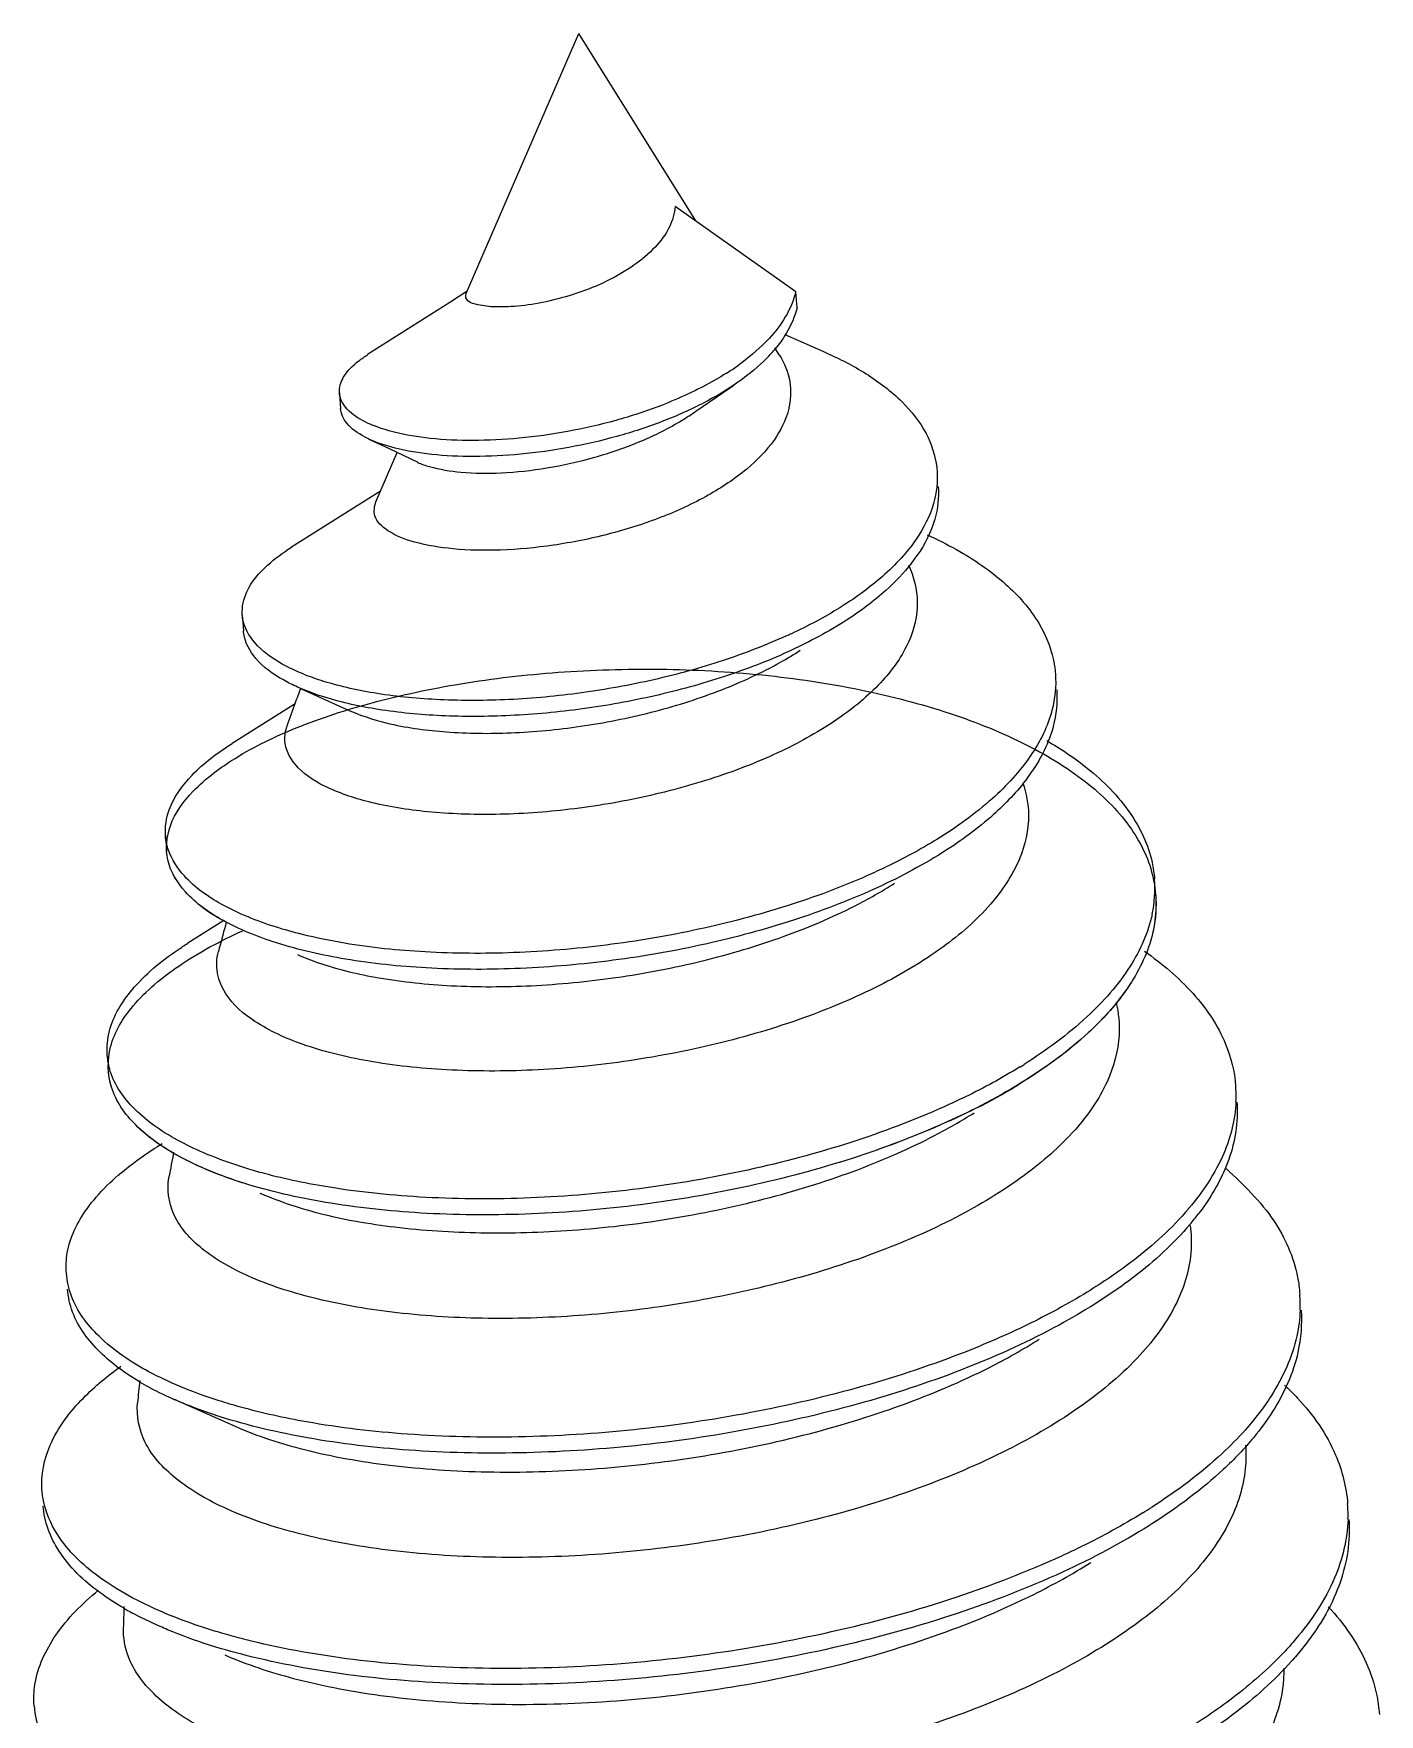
# Model space of a CAD drawing. Header units: millimetres. Extents: x 1833 to 2194, y -395 to -144.
# Drawn here: x 2006.618 to 2008.909, y -370.422 to -367.563 of the extents above; entities that cross this region are included whole.
import ezdxf

# ---------------------------------------------------------------- set-up
doc = ezdxf.new("R2010")
doc.units = ezdxf.units.MM
doc.layers.add('3_ALL_AXES', color=7, linetype='Continuous')

msp = doc.modelspace()

# ---------------------------------------------------------------- linework, layer by layer
at = {"color": 7, "linetype": 'Continuous'}
for p, q in [((2007.9155, -368.0016), (2007.7101, -367.8564)), ((2007.3266, -368.0199), (2007.1868, -368.1087)), ((2007.3561, -368.0008), (2007.3266, -368.0199)), ((2007.9175, -368.0288), (2007.9155, -368.0016)), ((2007.9673, -368.1057), (2007.8973, -368.0748)), ((2007.1388, -368.1736), (2007.1408, -368.2008)), ((2007.189, -368.2523), (2007.2232, -368.2683)), ((2007.2232, -368.2683), (2007.272, -368.2915)), ((2007.2086, -368.3408), (2007.0572, -368.4364)), ((2006.9735, -368.551), (2006.9755, -368.5782)), ((2007.0728, -368.6766), (2007.1567, -368.7144)), ((2007.0633, -368.7027), (2006.9561, -368.7702)), ((2006.8426, -368.9266), (2006.8446, -368.9537)), ((2006.9421, -369.0715), (2006.8809, -369.11)), ((2006.8369, -369.4509), (2006.8297, -369.4554)), ((2006.8585, -369.8863), (2006.9627, -369.9321))]:
    msp.add_line(p, q, dxfattribs=at)
msp.add_lwpolyline([(2007.7454, -368.2049), (2007.781, -368.1802), (2007.8099, -368.1605)], dxfattribs=at)
for centre, radius, start, end in [((2007.6647, -367.8913), 0.2796, 315.6192, 317.2919), ((2007.6751, -367.9264), 0.2681, 315.5824, 319.1754), ((2007.6944, -367.9434), 0.2424, 319.2199, 320.3744), ((2007.5522, -367.7544), 0.4572, 302.4605, 305.4271), ((2007.2751, -368.0335), 0.2108, 244.3285, 248.2877), ((2007.8522, -368.2347), 0.3275, 318.6882, 318.9296), ((2007.8892, -368.2901), 0.2826, 322.1736, 325.5653), ((2007.6315, -367.9612), 0.6802, 301.8439, 302.0807), ((2008.0426, -368.6309), 0.3323, 323.3204, 325.8775), ((2008.3107, -369.0162), 0.2158, 348.2524, 4.0254), ((2007.8009, -368.5158), 0.9452, 301.6451, 302.1627), ((2008.4482, -369.3698), 0.2165, 357.4455, 4.4928), ((2008.2074, -369.2418), 0.4938, 319.6193, 319.7817), ((2008.232, -369.2878), 0.4645, 319.7532, 322.4447), ((2008.5275, -369.7244), 0.2463, 357.7845, 4.0617), ((2007.0528, -369.424), 0.5011, 239.4857, 241.5774), ((2007.0763, -369.3813), 0.5499, 241.5508, 241.8242), ((2007.1003, -369.3351), 0.602, 241.8841, 246.3134), ((2007.9332, -369.149), 1.0921, 301.6251, 302.5302), ((2008.6171, -370.0819), 0.2382, 358.0836, 4.4946), ((2007.0401, -369.7803), 0.5331, 239.6998, 241.4706), ((2006.7844, -370.3945), 0.1656, 184.4261, 200.8409)]:
    msp.add_arc(centre, radius, start, end, dxfattribs=at)
for points, start_tangent, end_tangent in [([(2007.7101, -367.8564), (2007.7003, -367.8914), (2007.676, -367.9258), (2007.6399, -367.9567), (2007.5945, -367.9833), (2007.543, -368.0043), (2007.4906, -368.0186), (2007.4417, -368.0262), (2007.4003, -368.0273), (2007.3703, -368.0229), (2007.3548, -368.014), (2007.3543, -368.0058)], (-0.074396, -0.997229), (0.276537, 0.961003)), ([(2007.9155, -368.0016), (2007.8976, -368.0446)], (-0.23053, -0.973065), (-0.511518, -0.859272)), ([(2007.8976, -368.0446), (2007.8701, -368.081)], (-0.511518, -0.859272), (-0.678119, -0.734952)), ([(2007.9175, -368.0288), (2007.8996, -368.0718), (2007.8976, -368.0751)], (-0.23053, -0.973065), (-0.528994, -0.848625)), ([(2007.8976, -368.0751), (2007.8811, -368.098)], (-0.528994, -0.848625), (-0.637711, -0.770276)), ([(2007.8645, -368.0869), (2007.8171, -368.1269)], (-0.699284, -0.714844), (-0.814598, -0.580025)), ([(2007.9673, -368.1057), (2008.0351, -368.1412), (2008.0963, -368.1889), (2008.1371, -368.2426), (2008.1554, -368.3009), (2008.1559, -368.3059)], (0.9155, -0.402319), (0.072576, -0.997363)), ([(2007.1388, -368.1736), (2007.1454, -368.1477), (2007.1718, -368.1192), (2007.1868, -368.1088)], (-0.063789, 0.997963), (0.844965, 0.534821)), ([(2007.8665, -368.1141), (2007.8192, -368.1541), (2007.8099, -368.1605)], (-0.699284, -0.714844), (-0.829061, -0.559158)), ([(2007.8874, -368.1091), (2007.9051, -368.1545), (2007.903, -368.2023)], (0.527946, -0.849278), (-0.245212, -0.969469)), ([(2007.8099, -368.1605), (2007.7592, -368.1905), (2007.6889, -368.2221), (2007.6111, -368.2477), (2007.5292, -368.2665), (2007.4468, -368.278), (2007.3676, -368.2819), (2007.2953, -368.2783), (2007.2337, -368.2676), (2007.189, -368.2523)], (-0.829061, -0.559158), (-0.908682, 0.417489)), ([(2007.7975, -368.1401), (2007.7572, -368.1633), (2007.7322, -368.1756)], (-0.843524, -0.537091), (-0.906133, -0.422993)), ([(2007.1522, -368.2015), (2007.139, -368.1757), (2007.1388, -368.1736)], (-0.672699, 0.739916), (-0.063789, 0.997963)), ([(2007.7322, -368.1756), (2007.6869, -368.1949), (2007.6091, -368.2205), (2007.5272, -368.2393), (2007.4447, -368.2508), (2007.3655, -368.2547), (2007.2933, -368.2511), (2007.2317, -368.2404), (2007.1971, -368.2294)], (-0.906133, -0.422993), (-0.928772, 0.370651)), ([(2007.189, -368.2523), (2007.1858, -368.2507), (2007.1542, -368.2287), (2007.141, -368.2029), (2007.1408, -368.2008)], (-0.908682, 0.417489), (-0.063789, 0.997963)), ([(2007.1837, -368.2235), (2007.1522, -368.2015)], (-0.900969, 0.433884), (-0.672699, 0.739916)), ([(2007.903, -368.2023), (2007.8784, -368.2539), (2007.8319, -368.3032), (2007.7664, -368.3478), (2007.686, -368.3854), (2007.5961, -368.4141), (2007.503, -368.4328), (2007.4129, -368.4411), (2007.3322, -368.439), (2007.2667, -368.4275), (2007.2212, -368.4081), (2007.1992, -368.383), (2007.2009, -368.3593)], (-0.245212, -0.969469), (0.34864, 0.937257)), ([(2007.2717, -368.2919), (2007.2921, -368.2991), (2007.3457, -368.3086), (2007.4141, -368.3097), (2007.4919, -368.3013), (2007.5732, -368.2832), (2007.6518, -368.2558), (2007.7219, -368.2203), (2007.7454, -368.2049)], (0.900992, -0.433835), (0.816671, 0.577103)), ([(2008.1559, -368.3059), (2008.1499, -368.3616)], (0.072576, -0.997363), (-0.274685, -0.961534)), ([(2008.1579, -368.3331), (2008.1519, -368.3888), (2008.1222, -368.4499)], (0.072576, -0.997363), (-0.565129, -0.825003)), ([(2008.1499, -368.3616), (2008.1202, -368.4227), (2008.0991, -368.4499)], (-0.274685, -0.961534), (-0.656984, -0.753904)), ([(2008.1391, -368.4151), (2008.189, -368.4404), (2008.2724, -368.4989), (2008.3289, -368.5656), (2008.3558, -368.638), (2008.3573, -368.6519)], (0.909398, -0.415928), (0.071108, -0.997469)), ([(2006.9735, -368.551), (2006.9813, -368.5119), (2007.0165, -368.4668), (2007.0572, -368.4364)], (-0.062845, 0.998023), (0.846169, 0.532914)), ([(2008.1074, -368.4668), (2008.1221, -368.5296), (2008.1077, -368.5964), (2008.0638, -368.6624), (2007.9925, -368.7244), (2007.8979, -368.7797), (2007.785, -368.8256), (2007.6603, -368.8602), (2007.531, -368.8821), (2007.4045, -368.8907), (2007.2881, -368.8862), (2007.1888, -368.8694), (2007.1125, -368.842), (2007.0638, -368.806)], (0.421571, -0.906795), (-0.635659, 0.77197)), ([(2008.0982, -368.4509), (2008.0672, -368.4821), (2007.9928, -368.5376)], (-0.660154, -0.75113), (-0.847299, -0.531115)), ([(2008.1123, -368.4634), (2008.0692, -368.5093), (2008.0018, -368.5604)], (-0.612942, -0.790128), (-0.840659, -0.541566)), ([(2006.9946, -368.5983), (2006.9741, -368.5565), (2006.9735, -368.551)], (-0.645221, 0.763996), (-0.062845, 0.998023)), ([(2008.0018, -368.5604), (2007.9948, -368.5648), (2007.9019, -368.6143), (2007.7941, -368.6561), (2007.676, -368.6888), (2007.5526, -368.7112), (2007.4293, -368.7226), (2007.3117, -368.7228), (2007.2049, -368.7122), (2007.1141, -368.6916), (2007.0676, -368.6742)], (-0.840659, -0.541566), (-0.912111, 0.409943)), ([(2007.9904, -368.5391), (2007.908, -368.5834)], (-0.849488, -0.527608), (-0.906303, -0.422628)), ([(2007.0676, -368.6742), (2007.0435, -368.6621), (2006.9966, -368.6255), (2006.9761, -368.5837), (2006.9755, -368.5782)], (-0.912111, 0.409943), (-0.062845, 0.998023)), ([(2007.908, -368.5834), (2007.8998, -368.5871), (2007.792, -368.629), (2007.6739, -368.6616), (2007.5506, -368.684), (2007.4273, -368.6954), (2007.3096, -368.6957), (2007.2029, -368.6851), (2007.1121, -368.6644), (2007.0769, -368.6519)], (-0.906303, -0.422628), (-0.925786, 0.378049)), ([(2007.0769, -368.6519), (2007.0415, -368.6349), (2006.9946, -368.5983)], (-0.925786, 0.378049), (-0.645221, 0.763996)), ([(2007.1567, -368.7144), (2007.2313, -368.738), (2007.327, -368.7508), (2007.4378, -368.7517), (2007.5567, -368.7397), (2007.6765, -368.7151), (2007.7896, -368.6786), (2007.8893, -368.6319), (2007.923, -368.6115)], (0.914358, -0.404907), (0.83711, 0.547034)), ([(2008.1677, -368.9541), (2008.1576, -368.9604), (2008.0397, -369.0219), (2007.9026, -369.0735), (2007.7521, -369.1134), (2007.5948, -369.1402), (2007.4373, -369.1531), (2007.2866, -369.1519), (2007.1494, -369.137), (2007.032, -369.1093), (2006.9397, -369.0706), (2006.877, -369.0227), (2006.8468, -368.9683), (2006.8511, -368.9102), (2006.89, -368.8513), (2006.9623, -368.7948), (2007.0653, -368.7437), (2007.1947, -368.7008), (2007.3455, -368.6685), (2007.5111, -368.649), (2007.6847, -368.6438), (2007.8587, -368.6536), (2008.0256, -368.6789), (2008.1782, -368.7191), (2008.3096, -368.7733), (2008.414, -368.8396), (2008.4865, -368.9159), (2008.5238, -368.9995), (2008.5239, -369.0873), (2008.4865, -369.176), (2008.4129, -369.2624), (2008.3061, -369.3431), (2008.1703, -369.4151), (2008.0112, -369.4758), (2007.8357, -369.5229), (2007.6513, -369.5547), (2007.4659, -369.5703), (2007.2876, -369.5694), (2007.1243, -369.5523), (2006.9832, -369.5203), (2006.8708, -369.475), (2006.7921, -369.419), (2006.751, -369.355), (2006.7494, -369.2863), (2006.788, -369.2164), (2006.8653, -369.1487), (2006.9744, -369.0886)], (-0.843909, -0.536486), (0.911365, 0.411599)), ([(2006.9466, -369.0742), (2006.9397, -369.0706), (2006.877, -369.0227), (2006.8468, -368.9683), (2006.8511, -368.9102), (2006.89, -368.8513), (2006.9623, -368.7948), (2007.0653, -368.7437), (2007.1947, -368.7008), (2007.3455, -368.6685), (2007.5111, -368.649), (2007.6847, -368.6438), (2007.8587, -368.6536), (2008.0256, -368.6789), (2008.1782, -368.7191), (2008.3096, -368.7733), (2008.414, -368.8396), (2008.4865, -368.9159), (2008.5238, -368.9995), (2008.5239, -369.0873), (2008.4865, -369.176), (2008.4129, -369.2624), (2008.3061, -369.3431), (2008.1703, -369.4151), (2008.0112, -369.4758), (2007.8357, -369.5229), (2007.6513, -369.5547), (2007.4659, -369.5703), (2007.2876, -369.5694), (2007.1243, -369.5523), (2006.9832, -369.5203), (2006.8708, -369.475), (2006.7921, -369.419), (2006.751, -369.355), (2006.7494, -369.2863), (2006.788, -369.2164), (2006.8653, -369.1487), (2006.9744, -369.0886)], (-0.883374, 0.468669), (0.911365, 0.411599)), ([(2008.3573, -368.6519), (2008.3514, -368.7138)], (0.071108, -0.997469), (-0.252193, -0.967677)), ([(2008.3594, -368.6791), (2008.3535, -368.741), (2008.3176, -368.8173)], (0.071108, -0.997469), (-0.560781, -0.827964)), ([(2008.3514, -368.7138), (2008.3156, -368.7901), (2008.2495, -368.8642), (2008.1556, -368.9332)], (-0.252193, -0.967677), (-0.851638, -0.52413)), ([(2007.0638, -368.806), (2007.0459, -368.7643), (2007.0497, -368.7406)], (-0.635659, 0.77197), (0.329423, 0.944182)), ([(2006.8428, -368.9266), (2006.8491, -368.883), (2006.888, -368.8241), (2006.9561, -368.7702)], (-0.062033, 0.998074), (0.846879, 0.531786)), ([(2008.3424, -368.7651), (2008.4119, -368.8124), (2008.4845, -368.8888), (2008.5218, -368.9723), (2008.5259, -369.001)], (0.86442, -0.502771), (0.07134, -0.997452)), ([(2008.3091, -368.8294), (2008.2515, -368.8914), (2008.1677, -368.9541)], (-0.597159, -0.802123), (-0.843909, -0.536486)), ([(2008.3021, -368.8373), (2008.3114, -368.8916), (2008.2959, -368.9666)], (0.316979, -0.948433), (-0.386218, -0.922407)), ([(2006.8478, -368.9515), (2006.8448, -368.9411), (2006.8428, -368.9266)], (-0.328118, 0.944637), (-0.062033, 0.998074)), ([(2008.1556, -368.9332), (2008.069, -368.9802)], (-0.851638, -0.52413), (-0.901564, -0.432646)), ([(2006.9466, -369.0742), (2006.9397, -369.0706), (2006.877, -369.0227), (2006.8468, -368.9683), (2006.8448, -368.9537)], (-0.883374, 0.468669), (-0.062033, 0.998074)), ([(2006.9833, -369.0652), (2006.9377, -369.0434), (2006.8749, -368.9955), (2006.8478, -368.9515)], (-0.924065, 0.382237), (-0.328118, 0.944637)), ([(2008.2959, -368.9666), (2008.2468, -369.0434), (2008.1654, -369.1167), (2008.0578, -369.1817), (2007.9286, -369.2369), (2007.7801, -369.2811), (2007.6222, -369.3112), (2007.4672, -369.3257), (2007.321, -369.3252), (2007.1871, -369.3102), (2007.0762, -369.2818), (2006.995, -369.2429), (2006.9455, -369.1958), (2006.9301, -369.1427), (2006.9329, -369.1241)], (-0.386218, -0.922407), (0.255449, 0.966823)), ([(2008.069, -368.9802), (2008.0377, -368.9947), (2007.9006, -369.0463), (2007.7501, -369.0862), (2007.5927, -369.113), (2007.4352, -369.1259), (2007.2846, -369.1247), (2007.1474, -369.1098), (2007.0757, -369.095)], (-0.901564, -0.432646), (-0.97037, 0.241625)), ([(2007.0677, -369.1292), (2007.1028, -369.143), (2007.206, -369.1687), (2007.3294, -369.1821), (2007.4649, -369.1821), (2007.6093, -369.1682), (2007.7567, -369.1398), (2007.8954, -369.0981), (2008.0163, -369.0461), (2008.0835, -369.0078)], (0.913094, -0.407749), (0.842063, 0.53938)), ([(2008.5279, -369.0282), (2008.5239, -369.0873), (2008.4865, -369.176), (2008.4704, -369.1994)], (0.07134, -0.997452), (-0.598773, -0.800919)), ([(2007.0757, -369.095), (2007.03, -369.0822), (2006.9833, -369.0652)], (-0.97037, 0.241625), (-0.924065, 0.382237)), ([(2008.5219, -369.0601), (2008.4845, -369.1488), (2008.4109, -369.2352), (2008.304, -369.3159)], (-0.203245, -0.979128), (-0.846533, -0.532336)), ([(2006.7438, -369.2999), (2006.7474, -369.2591), (2006.786, -369.1892), (2006.8632, -369.1215), (2006.8809, -369.11)], (-0.068786, 0.997631), (0.846352, 0.532624)), ([(2008.5089, -369.1236), (2008.591, -369.1951), (2008.6468, -369.2813), (2008.664, -369.3528)], (0.819959, -0.572423), (0.07753, -0.99699)), ([(2008.4704, -369.1994), (2008.4129, -369.2624), (2008.3081, -369.3418)], (-0.598773, -0.800919), (-0.845159, -0.534514)), ([(2008.4605, -369.2101), (2008.4656, -369.2661), (2008.4452, -369.3454)], (0.231149, -0.972918), (-0.415577, -0.909558)), ([(2006.7489, -369.3278), (2006.7438, -369.2999)], (-0.296491, 0.955036), (-0.068786, 0.997631)), ([(2006.856, -369.4669), (2006.7921, -369.419), (2006.751, -369.355), (2006.7458, -369.3271)], (-0.866347, 0.499443), (-0.068786, 0.997631)), ([(2006.9139, -369.469), (2006.8688, -369.4479), (2006.7901, -369.3918), (2006.7489, -369.3278)], (-0.922806, 0.385264), (-0.296491, 0.955036)), ([(2008.2968, -369.3204), (2008.2043, -369.3711)], (-0.851307, -0.524668), (-0.898885, -0.438184)), ([(2008.4452, -369.3454), (2008.3906, -369.4272), (2008.3039, -369.505), (2008.1876, -369.5764), (2008.0491, -369.6372), (2007.8929, -369.6863), (2007.727, -369.7216), (2007.5572, -369.7424), (2007.3922, -369.748), (2007.2369, -369.7385), (2007.1009, -369.7149), (2006.9905, -369.679), (2006.9089, -369.6324), (2006.8599, -369.5768), (2006.8476, -369.5158), (2006.8487, -369.508)], (-0.415577, -0.909558), (0.172914, 0.984937)), ([(2008.3081, -369.3418), (2008.3061, -369.3431), (2008.1703, -369.4151), (2008.0112, -369.4758), (2007.8357, -369.5229), (2007.6513, -369.5547), (2007.4659, -369.5703), (2007.2876, -369.5694), (2007.1243, -369.5523), (2006.9832, -369.5203), (2006.9049, -369.4915)], (-0.845159, -0.534514), (-0.914847, 0.403802)), ([(2008.2043, -369.3711), (2008.1682, -369.3879), (2008.0092, -369.4486), (2007.8337, -369.4957), (2007.6493, -369.5275), (2007.4638, -369.5431), (2007.2856, -369.5422), (2007.1223, -369.5251), (2007.0111, -369.5017)], (-0.898885, -0.438184), (-0.965853, 0.259089)), ([(2008.6645, -369.3794), (2008.6437, -369.4673), (2008.5845, -369.5607)], (-0.04456, -0.999007), (-0.645701, -0.76359)), ([(2008.666, -369.38), (2008.6667, -369.4003), (2008.6457, -369.4945), (2008.6002, -369.5709)], (0.07753, -0.99699), (-0.60916, -0.793047)), ([(2007.0036, -369.5351), (2007.005, -369.5357), (2007.1106, -369.5706), (2007.2414, -369.5935), (2007.3888, -369.6025), (2007.5449, -369.5973), (2007.7092, -369.5772), (2007.8719, -369.5423), (2008.0222, -369.4945), (2008.1525, -369.4365), (2008.2188, -369.3984)], (0.914841, -0.403815), (0.844099, 0.536188)), ([(2006.6742, -369.6711), (2006.6757, -369.6367), (2006.7093, -369.5616), (2006.7824, -369.4883), (2006.8297, -369.4554)], (-0.076111, 0.997099), (0.846468, 0.532439)), ([(2006.9049, -369.4915), (2006.8708, -369.475), (2006.856, -369.4669)], (-0.914847, 0.403802), (-0.866347, 0.499443)), ([(2007.0111, -369.5017), (2006.9812, -369.4931), (2006.9139, -369.469)], (-0.965853, 0.259089), (-0.922806, 0.385264)), ([(2008.6464, -369.492), (2008.6483, -369.4937), (2008.7289, -369.582), (2008.7694, -369.6779), (2008.7732, -369.7069)], (0.769669, -0.638444), (0.07117, -0.997464)), ([(2008.5836, -369.5618), (2008.4893, -369.65), (2008.4111, -369.7035)], (-0.647863, -0.761757), (-0.852642, -0.522496)), ([(2008.5865, -369.5879), (2008.4913, -369.6772), (2008.4242, -369.7238)], (-0.645735, -0.763562), (-0.84577, -0.533548)), ([(2008.5866, -369.5903), (2008.5882, -369.6309), (2008.5637, -369.7208)], (0.133466, -0.991053), (-0.433818, -0.901)), ([(2006.6827, -369.7101), (2006.6742, -369.6711)], (-0.346884, 0.937908), (-0.076111, 0.997099)), ([(2006.7984, -369.8557), (2006.7317, -369.8057), (2006.6847, -369.7373), (2006.6762, -369.6983)], (-0.86126, 0.508165), (-0.076111, 0.997099)), ([(2008.4111, -369.7035), (2008.3616, -369.7321), (2008.3169, -369.7553)], (-0.852642, -0.522496), (-0.896695, -0.442649)), ([(2006.8677, -369.8639), (2006.8146, -369.8388), (2006.7297, -369.7785), (2006.6827, -369.7101)], (-0.922511, 0.385971), (-0.346884, 0.937908)), ([(2008.5637, -369.7208), (2008.5015, -369.8103), (2008.4033, -369.8955), (2008.2757, -369.9717), (2008.1235, -370.037), (2007.9495, -370.0902), (2007.7622, -370.1284), (2007.5738, -370.1497), (2007.3931, -370.1542), (2007.2212, -370.1422), (2007.0692, -370.114), (2006.9471, -370.0721), (2006.8599, -370.0198), (2006.8078, -369.9578), (2006.7952, -369.8917)], (-0.433818, -0.901), (0.090171, 0.995926)), ([(2008.4242, -369.7238), (2008.3636, -369.7593), (2008.2084, -369.8313), (2008.0318, -369.8907), (2007.8406, -369.9356), (2007.6425, -369.9646), (2007.4452, -369.9768), (2007.2568, -369.9722), (2007.0847, -369.9513), (2006.9359, -369.9153), (2006.8585, -369.8863)], (-0.84577, -0.533548), (-0.915328, 0.402708)), ([(2008.7737, -369.7339), (2008.768, -369.7782), (2008.7248, -369.8793), (2008.6801, -369.938)], (-0.03836, -0.999264), (-0.66509, -0.746763)), ([(2008.7753, -369.7341), (2008.77, -369.8054), (2008.7268, -369.9065), (2008.6948, -369.9504)], (0.07117, -0.997464), (-0.635797, -0.771856)), ([(2008.3169, -369.7553), (2008.2064, -369.8041), (2008.0298, -369.8635), (2007.8386, -369.9084), (2007.6404, -369.9374), (2007.4432, -369.9497), (2007.2547, -369.945), (2007.0827, -369.9241), (2006.9706, -369.899)], (-0.896695, -0.442649), (-0.963717, 0.266926)), ([(2006.9627, -369.9321), (2007.0792, -369.9712), (2007.2244, -369.9977), (2007.3905, -370.0091), (2007.5672, -370.0044), (2007.7492, -369.9834), (2007.9275, -369.9469), (2008.0955, -369.8955), (2008.2449, -369.8314), (2008.3298, -369.7834)], (0.91537, -0.402615), (0.845026, 0.534726)), ([(2006.6326, -370.0403), (2006.6466, -369.9638), (2006.7031, -369.8835), (2006.7669, -369.8295)], (-0.071023, 0.997475), (0.812384, 0.583122)), ([(2006.9706, -369.899), (2006.9339, -369.8881), (2006.8677, -369.8639)], (-0.963717, 0.266926), (-0.922511, 0.385971)), ([(2008.7472, -369.8615), (2008.7694, -369.8838), (2008.834, -369.9805), (2008.8546, -370.0632)], (0.727292, -0.686329), (0.077659, -0.99698)), ([(2008.6948, -369.9504), (2008.6432, -370.0048), (2008.5225, -370.0969), (2008.5173, -370.1002)], (-0.635797, -0.771856), (-0.846136, -0.532968)), ([(2008.6801, -369.938), (2008.6412, -369.9776), (2008.5205, -370.0698)], (-0.66509, -0.746763), (-0.843086, -0.537779)), ([(2008.6807, -369.9635), (2008.6804, -370.0037), (2008.6534, -370.0937)], (0.082712, -0.996573), (-0.446238, -0.894914)), ([(2006.637, -370.0661), (2006.633, -370.0441), (2006.6326, -370.0403)], (-0.254503, 0.967072), (-0.071023, 0.997475)), ([(2006.7711, -370.2406), (2006.736, -370.218), (2006.6646, -370.1482), (2006.635, -370.0713), (2006.6347, -370.0675)], (-0.8633, 0.504692), (-0.071023, 0.997475)), ([(2006.8442, -370.2504), (2006.7339, -370.1908), (2006.6625, -370.121), (2006.637, -370.0661)], (-0.922996, 0.384808), (-0.254503, 0.967072)), ([(2008.6534, -370.0937), (2008.5902, -370.1836), (2008.4913, -370.2703), (2008.3618, -370.3491), (2008.2101, -370.4161), (2008.0413, -370.4704), (2007.8568, -370.5119), (2007.6664, -370.538), (2007.4813, -370.5479), (2007.3072, -370.5425), (2007.1483, -370.5222), (2007.01, -370.488), (2006.9004, -370.442), (2006.8228, -370.3864), (2006.7797, -370.3237), (2006.7712, -370.2746)], (-0.446238, -0.894914), (0.016535, 0.999863)), ([(2008.5173, -370.1002), (2008.3694, -370.1796), (2008.1898, -370.25), (2007.9909, -370.3057), (2007.7805, -370.3449), (2007.5668, -370.3665), (2007.3586, -370.3699), (2007.164, -370.3555), (2006.9909, -370.3241), (2006.8463, -370.2776), (2006.8338, -370.2722)], (-0.846136, -0.532968), (-0.91603, 0.40111)), ([(2008.5059, -370.0789), (2008.4027, -370.1357)], (-0.851476, -0.524393), (-0.897263, -0.441496)), ([(2008.8552, -370.0899), (2008.8324, -370.1891), (2008.7661, -370.2937), (2008.7455, -370.3167)], (-0.03344, -0.999441), (-0.687429, -0.726252)), ([(2008.8566, -370.0904), (2008.8573, -370.1107), (2008.8344, -370.2163), (2008.7681, -370.3209), (2008.7591, -370.3313)], (0.077659, -0.99698), (-0.665814, -0.746117)), ([(2008.4027, -370.1357), (2008.3674, -370.1524), (2008.1878, -370.2228), (2007.9889, -370.2785), (2007.7784, -370.3178), (2007.5648, -370.3393), (2007.3566, -370.3427), (2007.162, -370.3283), (2006.9889, -370.297), (2006.9543, -370.288)], (-0.897263, -0.441496), (-0.963711, 0.266946)), ([(2006.9438, -370.3205), (2007.0606, -370.3604), (2007.2188, -370.3906), (2007.3978, -370.404), (2007.5862, -370.4001), (2007.7829, -370.3787), (2007.9788, -370.3396), (2008.1609, -370.2849), (2008.3204, -370.2175), (2008.4176, -370.1631)], (0.915431, -0.402474), (0.845565, 0.533873)), ([(2006.6193, -370.4073), (2006.6206, -370.3711), (2006.6563, -370.2869), (2006.7285, -370.2105)], (-0.077374, 0.997002), (0.772382, 0.635158)), ([(2006.8338, -370.2722), (2006.7854, -370.2487)], (-0.91603, 0.40111), (-0.878482, 0.477775)), ([(2006.9543, -370.288), (2006.8442, -370.2504)], (-0.963711, 0.266946), (-0.922996, 0.384808)), ([(2008.8217, -370.2386), (2008.8588, -370.285), (2008.9038, -370.3873), (2008.9086, -370.4217)], (0.679847, -0.733354), (0.071376, -0.997449)), ([(2008.7455, -370.3167), (2008.659, -370.3936), (2008.5751, -370.4509)], (-0.687429, -0.726252), (-0.852541, -0.52266)), ([(2008.7591, -370.3313), (2008.661, -370.4208), (2008.5881, -370.4712)], (-0.665814, -0.746117), (-0.846391, -0.532562)), ([(2008.7459, -370.3432), (2008.7446, -370.3711), (2008.7156, -370.4645)], (0.015575, -0.999879), (-0.455287, -0.890345))]:
    msp.add_spline(points, degree=3, dxfattribs=dict(at, start_tangent=start_tangent, end_tangent=end_tangent))
at = {"layer": '3_ALL_AXES', "color": 7, "linetype": 'Continuous'}
for p, q in [((2007.354, -368.0057), (2007.5463, -367.5626)), ((2007.7452, -367.8812), (2007.5463, -367.5626)), ((2007.8874, -368.1091), (2007.8799, -368.097)), ((2007.2006, -368.3592), (2007.2372, -368.2749)), ((2006.9463, -369.0739), (2006.9447, -369.0795))]:
    msp.add_line(p, q, dxfattribs=at)
for centre, radius, start, end in [((2011.6874, -370.3591), 4.9121, 159.9626, 160.2918), ((2011.6948, -370.3617), 4.92, 160.2918, 160.7604), ((2011.7693, -370.3849), 4.998, 164.8604, 165.3889), ((2011.8244, -370.3973), 5.0545, 169.3721, 169.8662), ((2011.8609, -370.4027), 5.0915, 173.8106, 174.2391), ((2011.8906, -370.4046), 5.1212, 178.1378, 178.545)]:
    msp.add_arc(centre, radius, start, end, dxfattribs=at)

doc.saveas('drawing.dxf')
